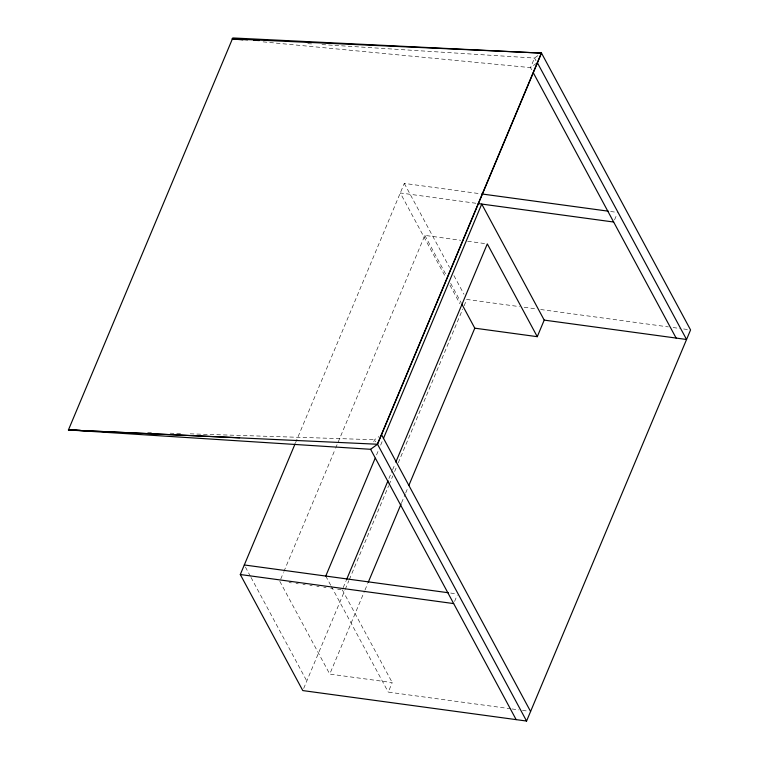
<?xml version="1.0" encoding="UTF-8"?>
<svg xmlns="http://www.w3.org/2000/svg" width="759" height="759" viewBox="0 0 759 759"><rect width="100%" height="100%" fill="white"/><g stroke="black" fill="none" stroke-linecap="round" stroke-linejoin="round"><path stroke-width="0.57" stroke-dasharray="3.79 2.85" d="M295.536 442.782L404.291 183.403L480.494 193.782M280.716 579.126L283.468 572.58M283.923 571.489L335.165 449.271M335.62 448.18L424.841 235.394L460.704 240.28M373.722 441.861L374.614 439.736L378.94 436.577M376.53 454.964L378.361 450.599M380.648 445.144L382.479 440.78M343.191 587.637L345.933 581.09M388.94 478.512L392.147 470.874M392.602 469.783L394.889 464.328M303.676 688.451L344.757 590.464M345.212 589.373L348.874 580.644M349.33 579.553L388.665 485.741M389.12 484.65L392.782 475.921M394.614 471.557L396.445 467.193M398.266 462.829L462.762 309.008M464.1 305.82L466.776 299.444L519.526 306.636M510.826 708.792L388.247 692.104L392.232 682.588L329.757 674.087L364.529 591.147M364.984 590.056L367.736 583.51M401.587 502.762L405.249 494.033M405.704 492.942L407.991 487.487M454.565 601.46L457.241 595.084M614.543 219.901L616.773 214.588M537.932 55.578L534.526 58.054L530.513 67.617L532.201 70.748M536.471 63.282L530.513 67.617L261.684 41.717M147.635 432.488L152.369 432.639M170.101 433.199L181.923 433.579M190.196 433.844L374.614 439.736L375.733 441.823M307.784 43.671L313.695 44.05M321.958 44.572L333.77 45.322M334.947 45.398L534.526 58.054L536.215 61.185M610.625 211.505L617.665 212.463M475.912 203.26L400.278 192.966L445.467 276.893M467.639 241.229L486.149 243.743M524.222 307.272L535.939 308.866M540.636 309.511L668.423 326.911M673.11 327.546L680.149 328.505M683.622 328.979L688.252 329.605M450.666 593.064L456.51 593.861M289.065 582.57L291.371 582.884M296.001 583.51L298.315 583.832M302.945 584.458L305.26 584.772M309.881 585.407L312.196 585.72M316.826 586.346L319.141 586.669M323.77 587.295L326.085 587.608M330.706 588.244L333.021 588.557M337.651 589.183L341.123 589.658M511.993 708.953L519.004 709.912M522.486 710.386L528.273 711.174M404.291 183.403L449.48 267.329M453.939 275.621L463.986 294.264M424.841 235.394L446.169 275.005M450.656 283.344L461.32 303.154M449.935 285.185L459.973 303.828M342.281 589.819L392.232 682.588M325.763 576.053L330.782 585.379M331.341 586.413L388.247 692.104M279.805 581.309L329.757 674.087M245.423 567.039L250.442 576.356M251.001 577.4L306.788 681.013"/><path stroke-width="1.14" d="M541.518 53.121L377.527 444.243L370.601 449.3L68.433 429.955L232.795 37.95L541.518 53.121L690.567 329.928L526.575 721.05L302.784 690.576L240.299 574.525L295.08 443.873M377.356 444.243L541.338 53.092L232.207 38.88L242.823 39.904M325.763 576.053L375.155 458.237M383.39 438.598L481.728 204.057L544.212 320.108L537.268 336.683L474.792 328.173L461.88 304.198M346.398 579.999L388.029 480.694M395.809 462.146L487.306 243.905L537.268 336.683M368.191 582.419L401.132 503.853M408.911 485.305L474.792 328.173M526.575 721.05L377.527 444.243L68.433 429.955L80.255 430.334M68.433 429.955L239.616 437.791M232.207 38.88L247.557 39.857M253.468 40.227L259.369 40.597M537.325 62.655L686.553 339.491L544.212 320.108M481.661 193.943L608.282 211.182M478.236 203.583L613.651 222.026M244.303 564.962L448.322 592.751M240.299 574.525L453.673 603.585M533.33 72.836L676.136 338.068M381.54 434.679L530.588 711.487M370.601 449.3L516.158 719.627"/></g></svg>
